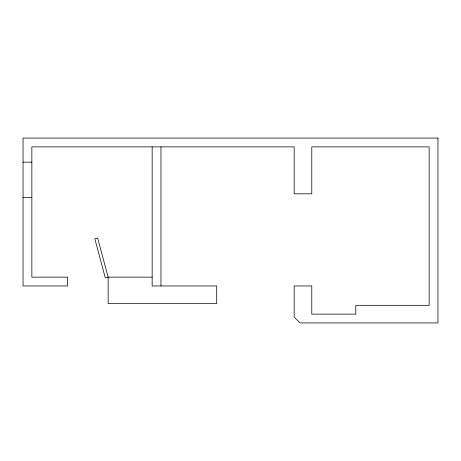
<?xml version="1.0" encoding="UTF-8"?>
<svg xmlns="http://www.w3.org/2000/svg" width="461" height="461" viewBox="0 0 461 461"><rect width="100%" height="100%" fill="white"/><g stroke="black" fill="none" stroke-linecap="round" stroke-linejoin="round"><path stroke-width="0.69" d="M23.05 162.163L31.855 162.163M23.05 197.371L31.855 197.371M152.159 277.153L108.145 277.153L105.31 277.914L94.828 238.804L97.663 238.043L108.145 277.153L108.145 303.563L216.71 303.563L216.71 285.958L152.159 285.958L152.159 146.875M160.958 146.875L160.958 285.958M437.95 138.07L23.05 138.07L23.05 285.958L67.652 285.958L67.652 277.153L31.855 277.153L31.855 146.875L294.176 146.875L294.176 193.822L311.78 193.822L311.78 146.875L429.145 146.875L429.145 305.32L355.794 305.32L355.794 314.125L311.78 314.125L311.78 285.958L294.176 285.958L294.176 317.059L300.042 322.93L437.95 322.93L437.95 138.07"/></g></svg>
